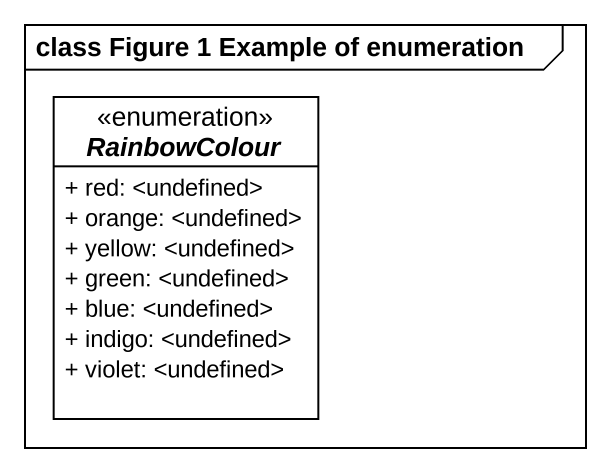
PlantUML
@startuml
mainframe class Figure 1 Example of enumeration
hide circle
hide empty members
skinparam classAttributeIconSize 0
interface RainbowColour <<enumeration>> #FFFFFF {
  + red: <undefined>
  + orange: <undefined>
  + yellow: <undefined>
  + green: <undefined>
  + blue: <undefined>
  + indigo: <undefined>
  + violet: <undefined>
}
@enduml
